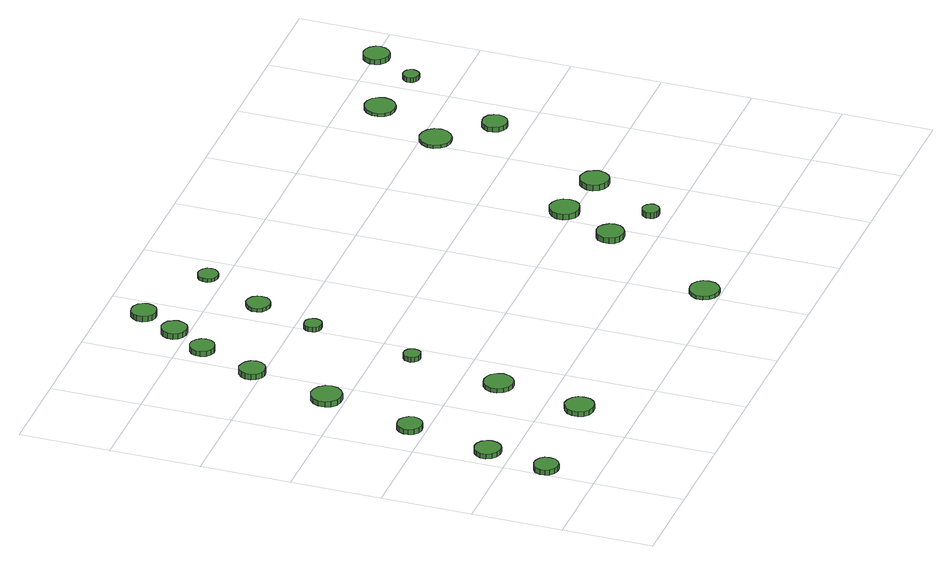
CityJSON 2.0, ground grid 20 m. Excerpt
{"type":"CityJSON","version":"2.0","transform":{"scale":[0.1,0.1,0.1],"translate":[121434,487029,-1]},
"CityObjects":{
"tree1":{"type":"SolitaryVegetationObject","attributes":{"function":"something"},"geometry":[{"type":"MultiSurface","lod":"1","boundaries":[[[0,1,2,3,4,5,6,7,8,9,10,11,12,13,14]],[[15,16,17,18,19,20,21,22,23,24,25,26,27,28,29]],[[0,29,28,1]],[[1,28,27,2]],[[2,27,26,3]],[[3,26,25,4]],[[4,25,24,5]],[[5,24,23,6]],[[6,23,22,7]],[[7,22,21,8]],[[8,21,20,9]],[[9,20,19,10]],[[10,19,18,11]],[[11,18,17,12]],[[12,17,16,13]],[[13,16,15,14]],[[14,15,29,0]]]}]},
"tree2":{"type":"SolitaryVegetationObject","attributes":{"function":"something"},"geometry":[{"type":"MultiSurface","lod":"1","boundaries":[[[30,31,32,33,34,35,36,37,38,39,40,41,42,43,44]],[[45,46,47,48,49,50,51,52,53,54,55,56,57,58,59]],[[30,59,58,31]],[[31,58,57,32]],[[32,57,56,33]],[[33,56,55,34]],[[34,55,54,35]],[[35,54,53,36]],[[36,53,52,37]],[[37,52,51,38]],[[38,51,50,39]],[[39,50,49,40]],[[40,49,48,41]],[[41,48,47,42]],[[42,47,46,43]],[[43,46,45,44]],[[44,45,59,30]]]}]},
"tree3":{"type":"SolitaryVegetationObject","attributes":{"function":"something"},"geometry":[{"type":"MultiSurface","lod":"1","boundaries":[[[60,61,62,63,64,65,66,67,68,69,70,71,72,73,74]],[[75,76,77,78,79,80,81,82,83,84,85,86,87,88,89]],[[60,89,88,61]],[[61,88,87,62]],[[62,87,86,63]],[[63,86,85,64]],[[64,85,84,65]],[[65,84,83,66]],[[66,83,82,67]],[[67,82,81,68]],[[68,81,80,69]],[[69,80,79,70]],[[70,79,78,71]],[[71,78,77,72]],[[72,77,76,73]],[[73,76,75,74]],[[74,75,89,60]]]}]},
"tree4":{"type":"SolitaryVegetationObject","attributes":{"function":"something"},"geometry":[{"type":"MultiSurface","lod":"1","boundaries":[[[90,91,92,93,94,95,96,97,98,99,100,101,102,103,104]],[[105,106,107,108,109,110,111,112,113,114,115,116,117,118,119]],[[90,119,118,91]],[[91,118,117,92]],[[92,117,116,93]],[[93,116,115,94]],[[94,115,114,95]],[[95,114,113,96]],[[96,113,112,97]],[[97,112,111,98]],[[98,111,110,99]],[[99,110,109,100]],[[100,109,108,101]],[[101,108,107,102]],[[102,107,106,103]],[[103,106,105,104]],[[104,105,119,90]]]}]},
"tree5":{"type":"SolitaryVegetationObject","attributes":{"function":"something"},"geometry":[{"type":"MultiSurface","lod":"1","boundaries":[[[120,121,122,123,124,125,126,127,128,129,130,131,132,133,134]],[[135,136,137,138,139,140,141,142,143,144,145,146,147,148,149]],[[120,149,148,121]],[[121,148,147,122]],[[122,147,146,123]],[[123,146,145,124]],[[124,145,144,125]],[[125,144,143,126]],[[126,143,142,127]],[[127,142,141,128]],[[128,141,140,129]],[[129,140,139,130]],[[130,139,138,131]],[[131,138,137,132]],[[132,137,136,133]],[[133,136,135,134]],[[134,135,149,120]]]}]},
"tree6":{"type":"SolitaryVegetationObject","attributes":{"function":"something"},"geometry":[{"type":"MultiSurface","lod":"1","boundaries":[[[150,151,152,153,154,155,156,157,158,159,160,161,162,163,164]],[[165,166,167,168,169,170,171,172,173,174,175,176,177,178,179]],[[150,179,178,151]],[[151,178,177,152]],[[152,177,176,153]],[[153,176,175,154]],[[154,175,174,155]],[[155,174,173,156]],[[156,173,172,157]],[[157,172,171,158]],[[158,171,170,159]],[[159,170,169,160]],[[160,169,168,161]],[[161,168,167,162]],[[162,167,166,163]],[[163,166,165,164]],[[164,165,179,150]]]}]},
"tree7":{"type":"SolitaryVegetationObject","attributes":{"function":"something"},"geometry":[{"type":"MultiSurface","lod":"1","boundaries":[[[180,181,182,183,184,185,186,187,188,189,190,191,192,193,194]],[[195,196,197,198,199,200,201,202,203,204,205,206,207,208,209]],[[180,209,208,181]],[[181,208,207,182]],[[182,207,206,183]],[[183,206,205,184]],[[184,205,204,185]],[[185,204,203,186]],[[186,203,202,187]],[[187,202,201,188]],[[188,201,200,189]],[[189,200,199,190]],[[190,199,198,191]],[[191,198,197,192]],[[192,197,196,193]],[[193,196,195,194]],[[194,195,209,180]]]}]},
"tree8":{"type":"SolitaryVegetationObject","attributes":{"function":"something"},"geometry":[{"type":"MultiSurface","lod":"1","boundaries":[[[210,211,212,213,214,215,216,217,218,219,220,221,222,223,224]],[[225,226,227,228,229,230,231,232,233,234,235,236,237,238,239]],[[210,239,238,211]],[[211,238,237,212]],[[212,237,236,213]],[[213,236,235,214]],[[214,235,234,215]],[[215,234,233,216]],[[216,233,232,217]],[[217,232,231,218]],[[218,231,230,219]],[[219,230,229,220]],[[220,229,228,221]],[[221,228,227,222]],[[222,227,226,223]],[[223,226,225,224]],[[224,225,239,210]]]}]},
"tree9":{"type":"SolitaryVegetationObject","attributes":{"function":"something"},"geometry":[{"type":"MultiSurface","lod":"1","boundaries":[[[240,241,242,243,244,245,246,247,248,249,250,251,252,253,254]],[[255,256,257,258,259,260,261,262,263,264,265,266,267,268,269]],[[240,269,268,241]],[[241,268,267,242]],[[242,267,266,243]],[[243,266,265,244]],[[244,265,264,245]],[[245,264,263,246]],[[246,263,262,247]],[[247,262,261,248]],[[248,261,260,249]],[[249,260,259,250]],[[250,259,258,251]],[[251,258,257,252]],[[252,257,256,253]],[[253,256,255,254]],[[254,255,269,240]]]}]},
"tree10":{"type":"SolitaryVegetationObject","attributes":{"function":"something"},"geometry":[{"type":"MultiSurface","lod":"1","boundaries":[[[270,271,272,273,274,275,276,277,278,279,280,281,282,283,284]],[[285,286,287,288,289,290,291,292,293,294,295,296,297,298,299]],[[270,299,298,271]],[[271,298,297,272]],[[272,297,296,273]],[[273,296,295,274]],[[274,295,294,275]],[[275,294,293,276]],[[276,293,292,277]],[[277,292,291,278]],[[278,291,290,279]],[[279,290,289,280]],[[280,289,288,281]],[[281,288,287,282]],[[282,287,286,283]],[[283,286,285,284]],[[284,285,299,270]]]}]},
"tree11":{"type":"SolitaryVegetationObject","attributes":{"function":"something"},"geometry":[{"type":"MultiSurface","lod":"1","boundaries":[[[300,301,302,303,304,305,306,307,308,309,310,311,312,313,314]],[[315,316,317,318,319,320,321,322,323,324,325,326,327,328,329]],[[300,329,328,301]],[[301,328,327,302]],[[302,327,326,303]],[[303,326,325,304]],[[304,325,324,305]],[[305,324,323,306]],[[306,323,322,307]],[[307,322,321,308]],[[308,321,320,309]],[[309,320,319,310]],[[310,319,318,311]],[[311,318,317,312]],[[312,317,316,313]],[[313,316,315,314]],[[314,315,329,300]]]}]},
"tree12":{"type":"SolitaryVegetationObject","attributes":{"function":"something"},"geometry":[{"type":"MultiSurface","lod":"1","boundaries":[[[330,331,332,333,334,335,336,337,338,339,340,341,342,343,344]],[[345,346,347,348,349,350,351,352,353,354,355,356,357,358,359]],[[330,359,358,331]],[[331,358,357,332]],[[332,357,356,333]],[[333,356,355,334]],[[334,355,354,335]],[[335,354,353,336]],[[336,353,352,337]],[[337,352,351,338]],[[338,351,350,339]],[[339,350,349,340]],[[340,349,348,341]],[[341,348,347,342]],[[342,347,346,343]],[[343,346,345,344]],[[344,345,359,330]]]}]},
"tree13":{"type":"SolitaryVegetationObject","attributes":{"function":"something"},"geometry":[{"type":"MultiSurface","lod":"1","boundaries":[[[360,361,362,363,364,365,366,367,368,369,370,371,372,373,374]],[[375,376,377,378,379,380,381,382,383,384,385,386,387,388,389]],[[360,389,388,361]],[[361,388,387,362]],[[362,387,386,363]],[[363,386,385,364]],[[364,385,384,365]],[[365,384,383,366]],[[366,383,382,367]],[[367,382,381,368]],[[368,381,380,369]],[[369,380,379,370]],[[370,379,378,371]],[[371,378,377,372]],[[372,377,376,373]],[[373,376,375,374]],[[374,375,389,360]]]}]},
"tree14":{"type":"SolitaryVegetationObject","attributes":{"function":"something"},"geometry":[{"type":"MultiSurface","lod":"1","boundaries":[[[390,391,392,393,394,395,396,397,398,399,400,401,402,403,404]],[[405,406,407,408,409,410,411,412,413,414,415,416,417,418,419]],[[390,419,418,391]],[[391,418,417,392]],[[392,417,416,393]],[[393,416,415,394]],[[394,415,414,395]],[[395,414,413,396]],[[396,413,412,397]],[[397,412,411,398]],[[398,411,410,399]],[[399,410,409,400]],[[400,409,408,401]],[[401,408,407,402]],[[402,407,406,403]],[[403,406,405,404]],[[404,405,419,390]]]}]},
"tree15":{"type":"SolitaryVegetationObject","attributes":{"function":"something"},"geometry":[{"type":"MultiSurface","lod":"1","boundaries":[[[420,421,422,423,424,425,426,427,428,429,430,431,432,433,434]],[[435,436,437,438,439,440,441,442,443,444,445,446,447,448,449]],[[420,449,448,421]],[[421,448,447,422]],[[422,447,446,423]],[[423,446,445,424]],[[424,445,444,425]],[[425,444,443,426]],[[426,443,442,427]],[[427,442,441,428]],[[428,441,440,429]],[[429,440,439,430]],[[430,439,438,431]],[[431,438,437,432]],[[432,437,436,433]],[[433,436,435,434]],[[434,435,449,420]]]}]},
"tree16":{"type":"SolitaryVegetationObject","attributes":{"function":"something"},"geometry":[{"type":"MultiSurface","lod":"1","boundaries":[[[450,451,452,453,454,455,456,457,458,459,460,461,462,463,464]],[[465,466,467,468,469,470,471,472,473,474,475,476,477,478,479]],[[450,479,478,451]],[[451,478,477,452]],[[452,477,476,453]],[[453,476,475,454]],[[454,475,474,455]],[[455,474,473,456]],[[456,473,472,457]],[[457,472,471,458]],[[458,471,470,459]],[[459,470,469,460]],[[460,469,468,461]],[[461,468,467,462]],[[462,467,466,463]],[[463,466,465,464]],[[464,465,479,450]]]}]},
"tree17":{"type":"SolitaryVegetationObject","attributes":{"function":"something"},"geometry":[{"type":"MultiSurface","lod":"1","boundaries":[[[480,481,482,483,484,485,486,487,488,489,490,491,492,493,494]],[[495,496,497,498,499,500,501,502,503,504,505,506,507,508,509]],[[480,509,508,481]],[[481,508,507,482]],[[482,507,506,483]],[[483,506,505,484]],[[484,505,504,485]],[[485,504,503,486]],[[486,503,502,487]],[[487,502,501,488]],[[488,501,500,489]],[[489,500,499,490]],[[490,499,498,491]],[[491,498,497,492]],[[492,497,496,493]],[[493,496,495,494]],[[494,495,509,480]]]}]},
"tree18":{"type":"SolitaryVegetationObject","attributes":{"function":"something"},"geometry":[{"type":"MultiSurface","lod":"1","boundaries":[[[510,511,512,513,514,515,516,517,518,519,520,521,522,523,524]],[[525,526,527,528,529,530,531,532,533,534,535,536,537,538,539]],[[510,539,538,511]],[[511,538,537,512]],[[512,537,536,513]],[[513,536,535,514]],[[514,535,534,515]],[[515,534,533,516]],[[516,533,532,517]],[[517,532,531,518]],[[518,531,530,519]],[[519,530,529,520]],[[520,529,528,521]],[[521,528,527,522]],[[522,527,526,523]],[[523,526,525,524]],[[524,525,539,510]]]}]},
"tree19":{"type":"SolitaryVegetationObject","attributes":{"function":"something"},"geometry":[{"type":"MultiSurface","lod":"1","boundaries":[[[540,541,542,543,544,545,546,547,548,549,550,551,552,553,554]],[[555,556,557,558,559,560,561,562,563,564,565,566,567,568,569]],[[540,569,568,541]],[[541,568,567,542]],[[542,567,566,543]],[[543,566,565,544]],[[544,565,564,545]],[[545,564,563,546]],[[546,563,562,547]],[[547,562,561,548]],[[548,561,560,549]],[[549,560,559,550]],[[550,559,558,551]],[[551,558,557,552]],[[552,557,556,553]],[[553,556,555,554]],[[554,555,569,540]]]}]},
"tree20":{"type":"SolitaryVegetationObject","attributes":{"function":"something"},"geometry":[{"type":"MultiSurface","lod":"1","boundaries":[[[570,571,572,573,574,575,576,577,578,579,580,581,582,583,584]],[[585,586,587,588,589,590,591,592,593,594,595,596,597,598,599]],[[570,599,598,571]],[[571,598,597,572]],[[572,597,596,573]],[[573,596,595,574]],[[574,595,594,575]],[[575,594,593,576]],[[576,593,592,577]],[[577,592,591,578]],[[578,591,590,579]],[[579,590,589,580]],[[580,589,588,581]],[[581,588,587,582]],[[582,587,586,583]],[[583,586,585,584]],[[584,585,599,570]]]}]},
"tree21":{"type":"SolitaryVegetationObject","attributes":{"function":"something"},"geometry":[{"type":"MultiSurface","lod":"1","boundaries":[[[600,601,602,603,604,605,606,607,608,609,610,611,612,613,614]],[[615,616,617,618,619,620,621,622,623,624,625,626,627,628,629]],[[600,629,628,601]],[[601,628,627,602]],[[602,627,626,603]],[[603,626,625,604]],[[604,625,624,605]],[[605,624,623,606]],[[606,623,622,607]],[[607,622,621,608]],[[608,621,620,609]],[[609,620,619,610]],[[610,619,618,611]],[[611,618,617,612]],[[612,617,616,613]],[[613,616,615,614]],[[614,615,629,600]]]}]},
"tree22":{"type":"SolitaryVegetationObject","attributes":{"function":"something"},"geometry":[{"type":"MultiSurface","lod":"1","boundaries":[[[630,631,632,633,634,635,636,637,638,639,640,641,642,643,644]],[[645,646,647,648,649,650,651,652,653,654,655,656,657,658,659]],[[630,659,658,631]],[[631,658,657,632]],[[632,657,656,633]],[[633,656,655,634]],[[634,655,654,635]],[[635,654,653,636]],[[636,653,652,637]],[[637,652,651,638]],[[638,651,650,639]],[[639,650,649,640]],[[640,649,648,641]],[[641,648,647,642]],[[642,647,646,643]],[[643,646,645,644]],[[644,645,659,630]]]}]},
"tree23":{"type":"SolitaryVegetationObject","attributes":{"function":"something"},"geometry":[{"type":"MultiSurface","lod":"1","boundaries":[[[660,661,662,663,664,665,666,667,668,669,670,671,672,673,674]],[[675,676,677,678,679,680,681,682,683,684,685,686,687,688,689]],[[660,689,688,661]],[[661,688,687,662]],[[662,687,686,663]],[[663,686,685,664]],[[664,685,684,665]],[[665,684,683,666]],[[666,683,682,667]],[[667,682,681,668]],[[668,681,680,669]],[[669,680,679,670]],[[670,679,678,671]],[[671,678,677,672]],[[672,677,676,673]],[[673,676,675,674]],[[674,675,689,660]]]}]},
"tree24":{"type":"SolitaryVegetationObject","attributes":{"function":"something"},"geometry":[{"type":"MultiSurface","lod":"1","boundaries":[[[690,691,692,693,694,695,696,697,698,699,700,701,702,703,704]],[[705,706,707,708,709,710,711,712,713,714,715,716,717,718,719]],[[690,719,718,691]],[[691,718,717,692]],[[692,717,716,693]],[[693,716,715,694]],[[694,715,714,695]],[[695,714,713,696]],[[696,713,712,697]],[[697,712,711,698]],[[698,711,710,699]],[[699,710,709,700]],[[700,709,708,701]],[[701,708,707,702]],[[702,707,706,703]],[[703,706,705,704]],[[704,705,719,690]]]}]}
},
"vertices":[
[55,114,18],[53,125,18],[46,134,18],[36,139,18],[25,140,18],[15,137,18],[6,130,18],[2,119,18],[2,108,18],[6,98,18],[15,90,18],[25,87,18],[36,88,18],[46,94,18],[53,103,18],[53,103,6],[46,94,6],[36,88,6],[25,87,6],[15,90,6],[6,98,6],[2,108,6],[2,119,6],[6,130,6],[15,137,6],[25,140,6],[36,139,6],[46,134,6],[53,125,6],[55,114,6],
[82,252,17],[80,263,17],[73,273,17],[62,279,17],[51,280,17],[39,276,17],[30,268,17],[25,258,17],[25,246,17],[30,235,17],[39,227,17],[51,223,17],[62,224,17],[73,230,17],[80,240,17],[80,240,6],[73,230,6],[62,224,6],[51,223,6],[39,227,6],[30,235,6],[25,246,6],[25,258,6],[30,268,6],[39,276,6],[51,280,6],[62,279,6],[73,273,6],[80,263,6],[82,252,6],
[120,437,18],[117,448,18],[111,457,18],[101,463,18],[89,464,18],[79,461,18],[70,453,18],[66,443,18],[66,431,18],[70,421,18],[79,413,18],[89,410,18],[101,411,18],[111,417,18],[117,426,18],[117,426,6],[111,417,6],[101,411,6],[89,410,6],[79,413,6],[70,421,6],[66,431,6],[66,443,6],[70,453,6],[79,461,6],[89,464,6],[101,463,6],[111,457,6],[117,448,6],[120,437,6],
[314,128,17],[312,141,17],[304,151,17],[292,158,17],[279,160,17],[266,155,17],[256,146,17],[251,134,17],[251,121,17],[256,109,17],[266,100,17],[279,96,17],[292,97,17],[304,104,17],[312,114,17],[312,114,6],[304,104,6],[292,97,6],[279,96,6],[266,100,6],[256,109,6],[251,121,6],[251,134,6],[256,146,6],[266,155,6],[279,160,6],[292,158,6],[304,151,6],[312,141,6],[314,128,6],
[176,638,23],[173,652,23],[164,663,23],[152,670,23],[138,672,23],[125,667,23],[115,658,23],[109,645,23],[109,631,23],[115,618,23],[125,609,23],[138,605,23],[152,606,23],[164,613,23],[173,624,23],[173,624,10],[164,613,10],[152,606,10],[138,605,10],[125,609,10],[115,618,10],[109,631,10],[109,645,10],[115,658,10],[125,667,10],[138,672,10],[152,670,10],[164,663,10],[173,652,10],[176,638,10],
[351,319,16],[348,332,16],[340,343,16],[329,349,16],[316,351,16],[303,347,16],[293,338,16],[287,325,16],[287,312,16],[293,300,16],[303,291,16],[316,287,16],[329,288,16],[340,295,16],[348,306,16],[348,306,6],[340,295,6],[329,288,6],[316,287,6],[303,291,6],[293,300,6],[287,312,6],[287,325,6],[293,338,6],[303,347,6],[316,351,6],[329,349,6],[340,343,6],[348,332,6],[351,319,6],
[223,820,22],[220,832,22],[213,841,22],[203,847,22],[191,849,22],[180,845,22],[171,837,22],[166,826,22],[166,814,22],[171,803,22],[180,795,22],[191,792,22],[203,793,22],[213,799,22],[220,809,22],[220,809,9],[213,799,9],[203,793,9],[191,792,9],[180,795,9],[171,803,9],[166,814,9],[166,826,9],[171,837,9],[180,845,9],[191,849,9],[203,847,9],[213,841,9],[220,832,9],[223,820,9],
[385,526,17],[383,534,17],[379,540,17],[372,544,17],[364,545,17],[357,543,17],[351,537,17],[348,530,17],[348,523,17],[351,515,17],[357,510,17],[364,508,17],[372,509,17],[379,512,17],[383,519,17],[383,519,6],[379,512,6],[372,509,6],[364,508,6],[357,510,6],[351,515,6],[348,523,6],[348,530,6],[351,537,6],[357,543,6],[364,545,6],[372,544,6],[379,540,6],[383,534,6],[385,526,6],
[280,951,18],[278,962,18],[271,971,18],[261,977,18],[250,978,18],[240,974,18],[231,967,18],[227,957,18],[227,946,18],[231,935,18],[240,928,18],[250,924,18],[261,926,18],[271,931,18],[278,940,18],[278,940,6],[271,931,6],[261,926,6],[250,924,6],[240,928,6],[231,935,6],[227,946,6],[227,957,6],[231,967,6],[240,974,6],[250,978,6],[261,977,6],[271,971,6],[278,962,6],[280,951,6],
[330,1030,19],[327,1041,19],[321,1051,19],[311,1056,19],[299,1058,19],[288,1054,19],[279,1046,19],[275,1036,19],[275,1024,19],[279,1013,19],[288,1006,19],[299,1002,19],[311,1003,19],[321,1009,19],[327,1018,19],[327,1018,6],[321,1009,6],[311,1003,6],[299,1002,6],[288,1006,6],[279,1013,6],[275,1024,6],[275,1036,6],[279,1046,6],[288,1054,6],[299,1058,6],[311,1056,6],[321,1051,6],[327,1041,6],[330,1030,6],
[435,762,17],[433,770,17],[429,776,17],[422,780,17],[414,781,17],[406,779,17],[400,773,17],[397,766,17],[397,758,17],[400,751,17],[406,745,17],[414,743,17],[422,744,17],[429,748,17],[433,754,17],[433,754,6],[429,748,6],[422,744,6],[414,743,6],[406,745,6],[400,751,6],[397,758,6],[397,766,6],[400,773,6],[406,779,6],[414,781,6],[422,780,6],[429,776,6],[433,770,6],[435,762,6],
[376,1113,19],[373,1124,19],[367,1133,19],[357,1139,19],[345,1140,19],[334,1137,19],[326,1129,19],[321,1119,19],[321,1107,19],[326,1097,19],[334,1089,19],[345,1085,19],[357,1087,19],[367,1092,19],[373,1102,19],[373,1102,6],[367,1092,6],[357,1087,6],[345,1085,6],[334,1089,6],[326,1097,6],[321,1107,6],[321,1119,6],[326,1129,6],[334,1137,6],[345,1140,6],[357,1139,6],[367,1133,6],[373,1124,6],[376,1113,6],
[489,900,14],[487,910,14],[481,919,14],[471,925,14],[460,926,14],[450,922,14],[442,915,14],[437,905,14],[437,894,14],[442,884,14],[450,877,14],[460,873,14],[471,875,14],[481,880,14],[487,889,14],[487,889,6],[481,880,6],[471,875,6],[460,873,6],[450,877,6],[442,884,6],[437,894,6],[437,905,6],[442,915,6],[450,922,6],[460,926,6],[471,925,6],[481,919,6],[487,910,6],[489,900,6],
[851,36,15],[849,49,15],[841,60,15],[829,67,15],[816,68,15],[803,64,15],[793,55,15],[787,43,15],[787,29,15],[793,17,15],[803,8,15],[816,4,15],[829,5,15],[841,12,15],[849,23,15],[849,23,6],[841,12,6],[829,5,6],[816,4,6],[803,8,6],[793,17,6],[787,29,6],[787,43,6],[793,55,6],[803,64,6],[816,68,6],[829,67,6],[841,60,6],[849,49,6],[851,36,6],
[563,1037,14],[561,1046,14],[555,1054,14],[547,1058,14],[538,1059,14],[529,1056,14],[522,1050,14],[519,1042,14],[519,1032,14],[522,1024,14],[529,1018,14],[538,1015,14],[547,1016,14],[555,1021,14],[561,1028,14],[561,1028,6],[555,1021,6],[547,1016,6],[538,1015,6],[529,1018,6],[522,1024,6],[519,1032,6],[519,1042,6],[522,1050,6],[529,1056,6],[538,1059,6],[547,1058,6],[555,1054,6],[561,1046,6],[563,1037,6],
[988,292,27],[986,304,27],[978,314,27],[968,321,27],[955,322,27],[943,318,27],[934,310,27],[929,298,27],[929,286,27],[934,274,27],[943,266,27],[955,262,27],[968,264,27],[978,270,27],[986,280,27],[986,280,14],[978,270,14],[968,264,14],[955,262,14],[943,266,14],[934,274,14],[929,286,14],[929,298,14],[934,310,14],[943,318,14],[955,322,14],[968,321,14],[978,314,14],[986,304,14],[988,292,14],
[1093,242,26],[1091,250,26],[1087,256,26],[1080,260,26],[1072,261,26],[1065,258,26],[1059,253,26],[1056,246,26],[1056,238,26],[1059,231,26],[1065,226,26],[1072,224,26],[1080,225,26],[1087,229,26],[1091,235,26],[1091,235,13],[1087,229,13],[1080,225,13],[1072,224,13],[1065,226,13],[1059,231,13],[1056,238,13],[1056,246,13],[1059,253,13],[1065,258,13],[1072,261,13],[1080,260,13],[1087,256,13],[1091,250,13],[1093,242,13],
[1064,418,20],[1062,432,20],[1054,442,20],[1042,449,20],[1029,451,20],[1016,446,20],[1006,437,20],[1000,425,20],[1000,412,20],[1006,399,20],[1016,390,20],[1029,386,20],[1042,388,20],[1054,394,20],[1062,405,20],[1062,405,7],[1054,394,7],[1042,388,7],[1029,386,7],[1016,390,7],[1006,399,7],[1000,412,7],[1000,425,7],[1006,437,7],[1016,446,7],[1029,451,7],[1042,449,7],[1054,442,7],[1062,432,7],[1064,418,7],
[1195,398,20],[1192,410,20],[1185,421,20],[1174,427,20],[1161,429,20],[1148,425,20],[1139,416,20],[1133,404,20],[1133,391,20],[1139,379,20],[1148,371,20],[1161,366,20],[1174,368,20],[1185,374,20],[1192,385,20],[1192,385,7],[1185,374,7],[1174,368,7],[1161,366,7],[1148,371,7],[1139,379,7],[1133,391,7],[1133,404,7],[1139,416,7],[1148,425,7],[1161,429,7],[1174,427,7],[1185,421,7],[1192,410,7],[1195,398,7],
[1260,770,13],[1257,784,13],[1248,796,13],[1236,803,13],[1221,805,13],[1208,800,13],[1197,790,13],[1191,777,13],[1191,763,13],[1197,749,13],[1208,740,13],[1221,735,13],[1236,737,13],[1248,744,13],[1257,756,13],[1257,756,6],[1248,744,6],[1236,737,6],[1221,735,6],[1208,740,6],[1197,749,6],[1191,763,6],[1191,777,6],[1197,790,6],[1208,800,6],[1221,805,6],[1236,803,6],[1248,796,6],[1257,784,6],[1260,770,6],
[1348,672,17],[1345,683,17],[1339,693,17],[1329,698,17],[1318,699,17],[1307,696,17],[1298,688,17],[1294,678,17],[1294,667,17],[1298,656,17],[1307,649,17],[1318,645,17],[1329,646,17],[1339,652,17],[1345,661,17],[1345,661,6],[1339,652,6],[1329,646,6],[1318,645,6],[1307,649,6],[1298,656,6],[1294,667,6],[1294,678,6],[1298,688,6],[1307,696,6],[1318,699,6],[1329,698,6],[1339,693,6],[1345,683,6],[1348,672,6],
[1343,922,13],[1340,935,13],[1332,947,13],[1320,954,13],[1306,955,13],[1292,951,13],[1282,942,13],[1276,929,13],[1276,915,13],[1282,902,13],[1292,892,13],[1306,888,13],[1320,890,13],[1332,897,13],[1340,908,13],[1340,908,6],[1332,897,6],[1320,890,6],[1306,888,6],[1292,892,6],[1282,902,6],[1276,915,6],[1276,929,6],[1282,942,6],[1292,951,6],[1306,955,6],[1320,954,6],[1332,947,6],[1340,935,6],[1343,922,6],
[1465,901,17],[1463,908,17],[1459,914,17],[1453,917,17],[1445,918,17],[1439,916,17],[1433,911,17],[1430,904,17],[1430,897,17],[1433,891,17],[1439,886,17],[1445,883,17],[1453,884,17],[1459,888,17],[1463,894,17],[1463,894,6],[1459,888,6],[1453,884,6],[1445,883,6],[1439,886,6],[1433,891,6],[1430,897,6],[1430,904,6],[1433,911,6],[1439,916,6],[1445,918,6],[1453,917,6],[1459,914,6],[1463,908,6],[1465,901,6],
[1531,996,18],[1528,1007,18],[1521,1017,18],[1511,1023,18],[1499,1024,18],[1488,1020,18],[1480,1013,18],[1475,1002,18],[1475,990,18],[1480,980,18],[1488,972,18],[1499,968,18],[1511,969,18],[1521,975,18],[1528,985,18],[1528,985,6],[1521,975,6],[1511,969,6],[1499,968,6],[1488,972,6],[1480,980,6],[1475,990,6],[1475,1002,6],[1480,1013,6],[1488,1020,6],[1499,1024,6],[1511,1023,6],[1521,1017,6],[1528,1007,6],[1531,996,6]
]}
